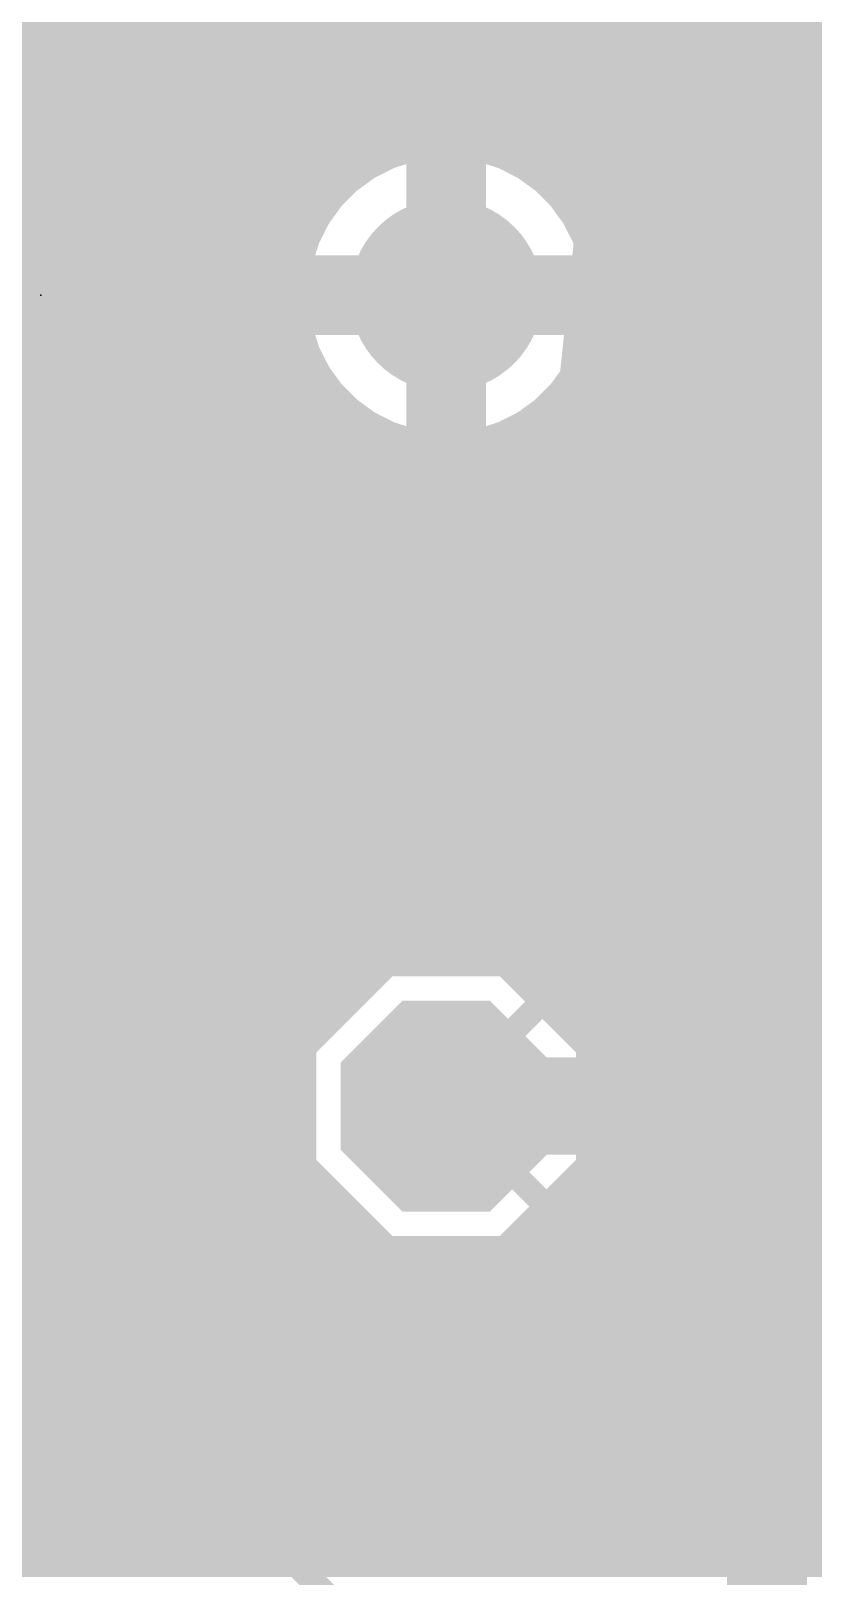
# Model space of a CAD drawing. Extents: x -50 to 50, y 0 to 88.
# Drawn here: x -7.68 to -2.78, y 9.76 to 19.44 of the extents above; entities that cross this region are included whole.
import ezdxf

# ---------------------------------------------------------------- set-up
doc = ezdxf.new("R2010")
doc.units = 0
for name, color, linetype in [('1', 12, 'CONTINUOUS'), ('16', 132, 'CONTINUOUS'), ('17', 110, 'CONTINUOUS'), ('21', 253, 'CONTINUOUS'), ('23', 53, 'CONTINUOUS'), ('25', 253, 'CONTINUOUS'), ('51', 253, 'CONTINUOUS')]:
    doc.layers.add(name, color=color, linetype=linetype)

# ---------------------------------------------------------------- blocks, each defined once
blk = doc.blocks.new('RECT')
blk.add_solid([(-0.5, -0.5), (0.5, -0.5), (-0.5, 0.5), (0.5, 0.5)])
blk = doc.blocks.new('OCTAGONP')
at = {"const_width": 0.5}
blk.add_lwpolyline([(-0.25, -0.1036), (-0.25, 0.1036), (-0.1036, 0.25), (0.1036, 0.25), (0.25, 0.1036), (0.25, -0.1036), (0.1036, -0.25), (-0.1036, -0.25), (-0.25, -0.1036), (-0.25, 0.1036)], dxfattribs=at)
blk = doc.blocks.new('ROUNDP')
at = {"const_width": 0.5}
blk.add_lwpolyline([(0, -0.25, 1), (0, 0.25, 1), (0, -0.25)], format="xyb", dxfattribs=at)

msp = doc.modelspace()

# ---------------------------------------------------------------- linework, layer by layer
at = {"layer": '1'}
for points, const_width in [([(-8.7576, 19.5), (3.6776, 19.5)], 0.5), ([(-7.899, 19.1824), (-8.4144, 18.9689)], 0.5), ([(-7.341, 19.1824), (-7.899, 19.1824)], 0.5), ([(-6.8256, 18.9689), (-7.341, 19.1824)], 0.5), ([(-6.9007, 19), (3.6776, 19)], 0.5), ([(-6.4311, 18.5744), (-6.8256, 18.9689)], 0.5), ([(-5.3395, 18.8607), (-5.5053, 18.8068)], 0.5), ([(-5.1672, 18.888), (-5.3395, 18.8607)], 0.5), ([(-5.08, 18.888), (-5.1672, 18.888)], 0.5), ([(-5.08, 18.888), (-5.08, 17.78)], 0.5), ([(-5.08, 17.78), (-5.08, 18.888)], 0.5), ([(-4.9928, 18.888), (-5.08, 18.888)], 0.5), ([(-4.8205, 18.8607), (-4.9928, 18.888)], 0.5), ([(-4.6547, 18.8068), (-4.8205, 18.8607)], 0.5), ([(-5.6607, 18.7276), (-5.8018, 18.6251)], 0.5), ([(-5.5053, 18.8068), (-5.6607, 18.7276)], 0.5), ([(-4.4993, 18.7276), (-4.6547, 18.8068)], 0.5), ([(-4.3582, 18.6251), (-4.4993, 18.7276)], 0.5), ([(-5.8018, 18.6251), (-5.9251, 18.5018)], 0.5), ([(-4.2349, 18.5018), (-4.3582, 18.6251)], 0.5), ([(-7.62, 13.97), (-7.62, 17.78)], 2), ([(-6.2176, 18.059), (-6.4311, 18.5744)], 0.5), ([(-6.4003, 18.5), (-5.9264, 18.5)], 0.5), ([(-5.9251, 18.5018), (-6.0276, 18.3607)], 0.5), ([(-5.08, 18.5), (-5.08, 18.5)], 0.5), ([(-4.1324, 18.3607), (-4.2349, 18.5018)], 0.5), ([(-4.2335, 18.5), (3.6776, 18.5)], 0.5), ([(-6.0276, 18.3607), (-6.1068, 18.2053)], 0.5), ([(-4.0532, 18.2053), (-4.1324, 18.3607)], 0.5), ([(-6.1068, 18.2053), (-6.1607, 18.0395)], 0.5), ([(-3.9993, 18.0395), (-4.0532, 18.2053)], 0.5), ([(-6.2176, 15.258), (-6.2176, 18.059)], 0.5), ([(-6.2176, 18), (-6.167, 18)], 0.5), ([(-6.1607, 18.0395), (-6.188, 17.8672)], 0.5), ([(-5.08, 18), (-5.08, 18)], 0.5), ([(-3.972, 17.8672), (-3.9993, 18.0395)], 0.5), ([(-3.993, 18), (3.6776, 18)], 0.5), ([(-6.188, 17.8672), (-6.188, 17.78)], 0.5), ([(-3.972, 17.78), (-3.972, 17.8672)], 0.5), ([(-6.188, 17.78), (-5.08, 17.78)], 0.5), ([(-5.08, 17.78), (-6.188, 17.78)], 0.5), ([(-6.188, 17.78), (-6.188, 17.6928)], 0.5), ([(-5.08, 17.78), (-5.08, 17.78)], 0.5), ([(-5.08, 17.78), (-5.08, 17.78)], 0.5), ([(-5.08, 16.672), (-5.08, 17.78)], 0.5), ([(-5.08, 17.78), (-5.08, 17.78)], 0.5), ([(-5.08, 17.78), (-5.08, 16.672)], 0.5), ([(-3.972, 17.78), (-5.08, 17.78)], 0.5), ([(-5.08, 17.78), (-5.08, 17.78)], 0.5), ([(-5.08, 17.78), (-3.972, 17.78)], 0.5), ([(-3.972, 17.6928), (-3.972, 17.78)], 0.5), ([(-6.188, 17.6928), (-6.1607, 17.5205)], 0.5), ([(-3.9993, 17.5205), (-3.972, 17.6928)], 0.5), ([(-6.2176, 17.5), (-6.154, 17.5)], 0.5), ([(-6.1607, 17.5205), (-6.1068, 17.3547)], 0.5), ([(-5.08, 17.5), (-5.08, 17.5)], 0.5), ([(-4.0532, 17.3547), (-3.9993, 17.5205)], 0.5), ([(-4.006, 17.5), (3.6776, 17.5)], 0.5), ([(-6.1068, 17.3547), (-6.0276, 17.1993)], 0.5), ([(-4.1324, 17.1993), (-4.0532, 17.3547)], 0.5), ([(-6.0276, 17.1993), (-5.9251, 17.0582)], 0.5), ([(-4.2349, 17.0582), (-4.1324, 17.1993)], 0.5), ([(-6.2176, 17), (-5.8669, 17)], 0.5), ([(-5.9251, 17.0582), (-5.8018, 16.9349)], 0.5), ([(-5.08, 17), (-5.08, 17)], 0.5), ([(-4.3582, 16.9349), (-4.2349, 17.0582)], 0.5), ([(-4.2931, 17), (3.6776, 17)], 0.5), ([(-5.8018, 16.9349), (-5.6607, 16.8324)], 0.5), ([(-4.4993, 16.8324), (-4.3582, 16.9349)], 0.5), ([(-5.6607, 16.8324), (-5.5053, 16.7532)], 0.5), ([(-4.6547, 16.7532), (-4.4993, 16.8324)], 0.5), ([(-5.5053, 16.7532), (-5.3395, 16.6993)], 0.5), ([(-5.3395, 16.6993), (-5.1672, 16.672)], 0.5), ([(-4.9928, 16.672), (-4.8205, 16.6993)], 0.5), ([(-4.8205, 16.6993), (-4.6547, 16.7532)], 0.5), ([(-5.1672, 16.672), (-5.08, 16.672)], 0.5), ([(-5.08, 16.672), (-4.9928, 16.672)], 0.5), ([(-6.2176, 16.5), (3.6776, 16.5)], 0.5), ([(-6.2176, 16), (3.6776, 16)], 0.5), ([(-6.2176, 15.5), (3.6776, 15.5)], 0.5), ([(-6.0072, 15.0476), (-6.2176, 15.258)], 0.5), ([(-11.43, 13.97), (-7.62, 13.97)], 3), ([(-5.7176, 14.3484), (-6.0072, 15.0476)], 0.5), ([(-5.9875, 15), (3.6776, 15)], 0.5), ([(-5.7804, 14.5), (3.6776, 14.5)], 0.5), ([(-5.7176, 13.5916), (-5.7176, 14.3484)], 0.5), ([(-5.7176, 14), (3.6776, 14)], 0.5), ([(-5.5202, 13.7628), (-5.7361, 13.5469)], 0.5), ([(-4.6398, 13.7628), (-5.5202, 13.7628)], 0.5), ([(-4.0172, 13.1402), (-4.6398, 13.7628)], 0.5), ([(-5.7361, 13.5469), (-5.7176, 13.5916)], 0.5), ([(-4.377, 13.5), (3.6776, 13.5)], 0.5), ([(-4.0172, 12.314), (-4.0172, 13.1402)], 0.5), ([(-4.0172, 13), (3.6776, 13)], 0.5), ([(-6.5424, 12.3572), (-6.1428, 12.7568)], 0.5), ([(-6.1428, 12.7568), (-6.1428, 12.2598)], 0.5), ([(-5.08, 12.7), (-2.5908, 10.2108)], 0.1524), ([(-6.3996, 12.5), (-6.1428, 12.5)], 0.5), ([(-4.0172, 12.5), (3.6776, 12.5)], 0.5), ([(-7.2416, 12.0676), (-6.5424, 12.3572)], 0.5), ([(-6.1428, 12.2598), (-5.5202, 11.6372)], 0.5), ([(-2.1122, 10.409), (-4.0172, 12.314)], 0.5), ([(-10.642, 12.0676), (-7.2416, 12.0676)], 0.5), ([(-10.7096, 12), (-5.883, 12)], 0.5), ([(-3.7032, 12), (3.852, 12)], 0.5), ([(-5.5202, 11.6372), (-4.694, 11.6372)], 0.5), ([(-4.694, 11.6372), (-3.0694, 10.0126)], 0.5), ([(-11.2096, 11.5), (-4.5568, 11.5)], 0.5), ([(-3.2032, 11.5), (4.3124, 11.5)], 0.5), ([(-11.7096, 11), (-4.0568, 11)], 0.5), ([(-2.7032, 11), (10.7976, 11)], 0.5), ([(-12.2096, 10.5), (-3.5568, 10.5)], 0.5), ([(-3.0694, 10.0126), (-3.0694, 4.8258)], 0.5), ([(-12.7096, 10), (-3.0694, 10)], 0.5)]:
    msp.add_lwpolyline(points, dxfattribs=dict(at, const_width=const_width))
for points, const_width in [([(-7.8511, 19.0669, 1), (-7.9468, 19.2979)], 0.25), ([(-7.2932, 19.2979, 1), (-7.3889, 19.0669)], 0.25), ([(-7.341, 19.0574, 1), (-7.341, 19.3074)], 0.25), ([(-6.9007, 19.125, 1), (-6.9007, 18.875)], 0.25), ([(-6.7372, 19.0573, 1), (-6.914, 18.8805)], 0.25), ([(-6.8734, 18.8534, 1), (-6.7778, 19.0844)], 0.25), ([(-5.359, 18.9842, 1), (-5.3199, 18.7373)], 0.25), ([(-5.3008, 18.7418, 1), (-5.3781, 18.9796)], 0.25), ([(-5.1672, 19.013, 1), (-5.1672, 18.763)], 0.25), ([(-4.955, 18.888, 1), (-5.205, 18.888)], 0.25), ([(-4.955, 18.888, 1), (-5.205, 18.888)], 0.25), ([(-5.08, 19.013, 1), (-5.08, 18.763)], 0.25), ([(-5.1476, 18.7645, 1), (-5.1868, 19.0115)], 0.25), ([(-4.9732, 19.0115, 1), (-5.0124, 18.7645)], 0.25), ([(-5.08, 18.763, 1), (-5.08, 19.013)], 0.25), ([(-4.9928, 18.763, 1), (-4.9928, 19.013)], 0.25), ([(-4.7819, 18.9796, 1), (-4.8592, 18.7418)], 0.25), ([(-4.8401, 18.7373, 1), (-4.801, 18.9842)], 0.25), ([(-5.5872, 18.6265, 1), (-5.7342, 18.8288)], 0.25), ([(-5.5439, 18.9257, 1), (-5.4667, 18.6879)], 0.25), ([(-5.4486, 18.6954, 1), (-5.5621, 18.9182)], 0.25), ([(-4.5979, 18.9182, 1), (-4.7114, 18.6954)], 0.25), ([(-4.6933, 18.6879, 1), (-4.616, 18.9257)], 0.25), ([(-4.4258, 18.8288, 1), (-4.5728, 18.6265)], 0.25), ([(-5.7134, 18.5367, 1), (-5.8902, 18.7135)], 0.25), ([(-5.7175, 18.839, 1), (-5.604, 18.6163)], 0.25), ([(-4.556, 18.6163, 1), (-4.4425, 18.839)], 0.25), ([(-4.2698, 18.7135, 1), (-4.4466, 18.5367)], 0.25), ([(-7.12, 17.78, 1), (-8.12, 17.78)], 1), ([(-6.3156, 18.6222, 1), (-6.5466, 18.5266)], 0.25), ([(-6.5195, 18.486, 1), (-6.3427, 18.6628)], 0.25), ([(-5.8753, 18.7263, 1), (-5.7283, 18.524)], 0.25), ([(-4.4317, 18.524, 1), (-4.2847, 18.7263)], 0.25), ([(-6.4003, 18.625, 1), (-6.4003, 18.375)], 0.25), ([(-6.0135, 18.5902, 1), (-5.8367, 18.4134)], 0.25), ([(-5.824, 18.4283, 1), (-6.0263, 18.5753)], 0.25), ([(-5.9264, 18.375, 1), (-5.9264, 18.625)], 0.25), ([(-5.08, 18.625, 1), (-5.08, 18.375)], 0.25), ([(-5.08, 18.375, 1), (-5.08, 18.625)], 0.25), ([(-4.1337, 18.5753, 1), (-4.336, 18.4283)], 0.25), ([(-4.2335, 18.625, 1), (-4.2335, 18.375)], 0.25), ([(-4.3233, 18.4134, 1), (-4.1465, 18.5902)], 0.25), ([(-5.9163, 18.304, 1), (-6.139, 18.4175)], 0.25), ([(-4.021, 18.4175, 1), (-4.2437, 18.304)], 0.25), ([(-6.1288, 18.4342, 1), (-5.9265, 18.2872)], 0.25), ([(-4.2335, 18.2872, 1), (-4.0312, 18.4342)], 0.25), ([(-5.9879, 18.1667, 1), (-6.2257, 18.2439)], 0.25), ([(-3.9343, 18.2439, 1), (-4.1721, 18.1667)], 0.25), ([(-6.0926, 18.059, 1), (-6.3426, 18.059)], 0.25), ([(-6.2182, 18.2621, 1), (-5.9954, 18.1486)], 0.25), ([(-4.1646, 18.1486, 1), (-3.9418, 18.2621)], 0.25), ([(-6.2176, 18.125, 1), (-6.2176, 17.875)], 0.25), ([(-6.3331, 18.0111, 1), (-6.1021, 18.1068)], 0.25), ([(-6.2796, 18.0781, 1), (-6.0418, 18.0008)], 0.25), ([(-6.0373, 18.0199, 1), (-6.2842, 18.059)], 0.25), ([(-6.167, 17.875, 1), (-6.167, 18.125)], 0.25), ([(-5.08, 18.125, 1), (-5.08, 17.875)], 0.25), ([(-5.08, 17.875, 1), (-5.08, 18.125)], 0.25), ([(-3.8758, 18.059, 1), (-4.1227, 18.0199)], 0.25), ([(-4.1182, 18.0008, 1), (-3.8804, 18.0781)], 0.25), ([(-3.993, 18.125, 1), (-3.993, 17.875)], 0.25), ([(-6.063, 17.8672, 1), (-6.313, 17.8672)], 0.25), ([(-3.847, 17.8672, 1), (-4.097, 17.8672)], 0.25), ([(-6.188, 17.905, 1), (-6.188, 17.655)], 0.25), ([(-6.188, 17.905, 1), (-6.188, 17.655)], 0.25), ([(-6.063, 17.78, 1), (-6.313, 17.78)], 0.25), ([(-6.3115, 17.8868, 1), (-6.0645, 17.8476)], 0.25), ([(-5.08, 17.905, 1), (-5.08, 17.655)], 0.25), ([(-4.955, 17.78, 1), (-5.205, 17.78)], 0.25), ([(-4.955, 17.78, 1), (-5.205, 17.78)], 0.25), ([(-5.08, 17.905, 1), (-5.08, 17.655)], 0.25), ([(-4.955, 17.78, 1), (-5.205, 17.78)], 0.25), ([(-5.08, 17.905, 1), (-5.08, 17.655)], 0.25), ([(-4.955, 17.78, 1), (-5.205, 17.78)], 0.25), ([(-5.08, 17.905, 1), (-5.08, 17.655)], 0.25), ([(-5.08, 17.655, 1), (-5.08, 17.905)], 0.25), ([(-5.08, 17.655, 1), (-5.08, 17.905)], 0.25), ([(-5.08, 17.655, 1), (-5.08, 17.905)], 0.25), ([(-5.08, 17.655, 1), (-5.08, 17.905)], 0.25), ([(-3.847, 17.78, 1), (-4.097, 17.78)], 0.25), ([(-4.0955, 17.8476, 1), (-3.8485, 17.8868)], 0.25), ([(-3.972, 17.655, 1), (-3.972, 17.905)], 0.25), ([(-3.972, 17.655, 1), (-3.972, 17.905)], 0.25), ([(-6.0645, 17.7124, 1), (-6.3115, 17.6732)], 0.25), ([(-3.8485, 17.6732, 1), (-4.0955, 17.7124)], 0.25), ([(-6.313, 17.78, 1), (-6.063, 17.78)], 0.25), ([(-6.313, 17.6928, 1), (-6.063, 17.6928)], 0.25), ([(-5.205, 17.78, 1), (-4.955, 17.78)], 0.25), ([(-5.205, 17.78, 1), (-4.955, 17.78)], 0.25), ([(-5.205, 17.78, 1), (-4.955, 17.78)], 0.25), ([(-5.205, 17.78, 1), (-4.955, 17.78)], 0.25), ([(-4.097, 17.78, 1), (-3.847, 17.78)], 0.25), ([(-4.097, 17.6928, 1), (-3.847, 17.6928)], 0.25), ([(-6.2176, 17.625, 1), (-6.2176, 17.375)], 0.25), ([(-6.0418, 17.5592, 1), (-6.2796, 17.4819)], 0.25), ([(-6.154, 17.375, 1), (-6.154, 17.625)], 0.25), ([(-5.08, 17.625, 1), (-5.08, 17.375)], 0.25), ([(-5.08, 17.375, 1), (-5.08, 17.625)], 0.25), ([(-4.006, 17.625, 1), (-4.006, 17.375)], 0.25), ([(-3.8804, 17.4819, 1), (-4.1182, 17.5592)], 0.25), ([(-6.2842, 17.501, 1), (-6.0373, 17.5401)], 0.25), ([(-4.1227, 17.5401, 1), (-3.8758, 17.501)], 0.25), ([(-5.9954, 17.4114, 1), (-6.2182, 17.2979)], 0.25), ([(-3.9418, 17.2979, 1), (-4.1646, 17.4114)], 0.25), ([(-6.2257, 17.316, 1), (-5.9879, 17.3933)], 0.25), ([(-5.9265, 17.2728, 1), (-6.1288, 17.1258)], 0.25), ([(-4.0312, 17.1258, 1), (-4.2335, 17.2728)], 0.25), ([(-4.1721, 17.3933, 1), (-3.9343, 17.316)], 0.25), ([(-6.139, 17.1425, 1), (-5.9163, 17.256)], 0.25), ([(-4.2437, 17.256, 1), (-4.021, 17.1425)], 0.25), ([(-6.2176, 17.125, 1), (-6.2176, 16.875)], 0.25), ([(-5.8367, 17.1466, 1), (-6.0135, 16.9698)], 0.25), ([(-6.0263, 16.9847, 1), (-5.824, 17.1317)], 0.25), ([(-5.8669, 16.875, 1), (-5.8669, 17.125)], 0.25), ([(-5.08, 17.125, 1), (-5.08, 16.875)], 0.25), ([(-5.08, 16.875, 1), (-5.08, 17.125)], 0.25), ([(-4.2931, 17.125, 1), (-4.2931, 16.875)], 0.25), ([(-4.336, 17.1317, 1), (-4.1337, 16.9847)], 0.25), ([(-4.1465, 16.9698, 1), (-4.3233, 17.1466)], 0.25), ([(-5.7283, 17.036, 1), (-5.8753, 16.8337)], 0.25), ([(-5.8902, 16.8465, 1), (-5.7134, 17.0233)], 0.25), ([(-4.4466, 17.0233, 1), (-4.2698, 16.8465)], 0.25), ([(-4.2847, 16.8337, 1), (-4.4317, 17.036)], 0.25), ([(-5.604, 16.9437, 1), (-5.7175, 16.721)], 0.25), ([(-5.7342, 16.7312, 1), (-5.5872, 16.9335)], 0.25), ([(-4.5728, 16.9335, 1), (-4.4258, 16.7312)], 0.25), ([(-4.4425, 16.721, 1), (-4.556, 16.9437)], 0.25), ([(-5.4667, 16.8721, 1), (-5.5439, 16.6343)], 0.25), ([(-5.5621, 16.6418, 1), (-5.4486, 16.8646)], 0.25), ([(-5.3199, 16.8227, 1), (-5.359, 16.5758)], 0.25), ([(-5.3781, 16.5804, 1), (-5.3008, 16.8182)], 0.25), ([(-4.8592, 16.8182, 1), (-4.7819, 16.5804)], 0.25), ([(-4.801, 16.5758, 1), (-4.8401, 16.8227)], 0.25), ([(-4.7114, 16.8646, 1), (-4.5979, 16.6418)], 0.25), ([(-4.616, 16.6343, 1), (-4.6933, 16.8721)], 0.25), ([(-5.1672, 16.797, 1), (-5.1672, 16.547)], 0.25), ([(-5.08, 16.797, 1), (-5.08, 16.547)], 0.25), ([(-5.1868, 16.5485, 1), (-5.1476, 16.7955)], 0.25), ([(-5.0124, 16.7955, 1), (-4.9732, 16.5485)], 0.25), ([(-5.08, 16.547, 1), (-5.08, 16.797)], 0.25), ([(-4.9928, 16.547, 1), (-4.9928, 16.797)], 0.25), ([(-6.2176, 16.625, 1), (-6.2176, 16.375)], 0.25), ([(-5.205, 16.672, 1), (-4.955, 16.672)], 0.25), ([(-5.205, 16.672, 1), (-4.955, 16.672)], 0.25), ([(-6.2176, 16.125, 1), (-6.2176, 15.875)], 0.25), ([(-6.2176, 15.625, 1), (-6.2176, 15.375)], 0.25), ([(-6.1292, 15.3464, 1), (-6.306, 15.1696)], 0.25), ([(-7.62, 13.22, 1), (-7.62, 14.72)], 1.5), ([(-6.3426, 15.258, 1), (-6.0926, 15.258)], 0.25), ([(-5.8917, 15.0955, 1), (-6.1227, 14.9998)], 0.25), ([(-5.9875, 15.125, 1), (-5.9875, 14.875)], 0.25), ([(-6.0956, 14.9592, 1), (-5.9188, 15.136)], 0.25), ([(-5.7804, 14.625, 1), (-5.7804, 14.375)], 0.25), ([(-5.5926, 14.3484, 1), (-5.8426, 14.3484)], 0.25), ([(-5.8331, 14.3006, 1), (-5.6021, 14.3962)], 0.25), ([(-8.12, 13.97, 1), (-7.12, 13.97)], 1), ([(-5.7176, 14.125, 1), (-5.7176, 13.875)], 0.25), ([(-5.5202, 13.8878, 1), (-5.5202, 13.6378)], 0.25), ([(-5.4318, 13.6744, 1), (-5.6086, 13.8512)], 0.25), ([(-4.5514, 13.8512, 1), (-4.7282, 13.6744)], 0.25), ([(-4.6398, 13.6378, 1), (-4.6398, 13.8878)], 0.25), ([(-5.6021, 13.5437, 1), (-5.8331, 13.6394)], 0.25), ([(-5.8245, 13.6353, 1), (-5.6477, 13.4585)], 0.25), ([(-4.377, 13.625, 1), (-4.377, 13.375)], 0.25), ([(-5.8516, 13.5948, 1), (-5.6206, 13.4991)], 0.25), ([(-5.8426, 13.5916, 1), (-5.5926, 13.5916)], 0.25), ([(-3.8922, 13.1402, 1), (-4.1422, 13.1402)], 0.25), ([(-4.1056, 13.0518, 1), (-3.9288, 13.2286)], 0.25), ([(-4.0172, 13.125, 1), (-4.0172, 12.875)], 0.25), ([(-6.0178, 12.7568, 1), (-6.2678, 12.7568)], 0.25), ([(-6.0544, 12.6684, 1), (-6.2312, 12.8452)], 0.25), ([(-5.0531, 12.7269, 1), (-5.1069, 12.6731)], 0.0762), ([(-6.3996, 12.625, 1), (-6.3996, 12.375)], 0.25), ([(-6.1428, 12.375, 1), (-6.1428, 12.625)], 0.25), ([(-4.0172, 12.625, 1), (-4.0172, 12.375)], 0.25), ([(-6.4945, 12.2417, 1), (-6.5902, 12.4727)], 0.25), ([(-6.6308, 12.4456, 1), (-6.454, 12.2688)], 0.25), ([(-6.0544, 12.3482, 1), (-6.2312, 12.1714)], 0.25), ([(-3.9288, 12.4024, 1), (-4.1056, 12.2257)], 0.25), ([(-4.1422, 12.314, 1), (-3.8922, 12.314)], 0.25), ([(-7.2894, 12.1831, 1), (-7.1938, 11.9521)], 0.25), ([(-7.2416, 11.9426, 1), (-7.2416, 12.1926)], 0.25), ([(-6.2678, 12.2598, 1), (-6.0178, 12.2598)], 0.25), ([(-5.883, 11.875, 1), (-5.883, 12.125)], 0.25), ([(-3.7032, 12.125, 1), (-3.7032, 11.875)], 0.25), ([(-5.5202, 11.7622, 1), (-5.5202, 11.5122)], 0.25), ([(-5.6086, 11.5488, 1), (-5.4318, 11.7256)], 0.25), ([(-4.6057, 11.7256, 1), (-4.7824, 11.5488)], 0.25), ([(-4.694, 11.5122, 1), (-4.694, 11.7622)], 0.25), ([(-4.5568, 11.375, 1), (-4.5568, 11.625)], 0.25), ([(-3.2032, 11.625, 1), (-3.2032, 11.375)], 0.25), ([(-4.0568, 10.875, 1), (-4.0568, 11.125)], 0.25), ([(-2.7032, 11.125, 1), (-2.7032, 10.875)], 0.25), ([(-3.5568, 10.375, 1), (-3.5568, 10.625)], 0.25), ([(-2.9444, 10.0126, 1), (-3.1944, 10.0126)], 0.25), ([(-3.1578, 9.9242, 1), (-2.981, 10.1009)], 0.25), ([(-3.0694, 9.875, 1), (-3.0694, 10.125)], 0.25)]:
    msp.add_lwpolyline(points, format="xyb", dxfattribs=dict(at, const_width=const_width))
at = {"layer": '16'}
for points, const_width in [([(-5.1816, 37.338), (-5.1816, 17.8308)], 0.1524), ([(-23.7144, 19.5), (15.2186, 19.5)], 0.5), ([(-24.2144, 19), (15.2186, 19)], 0.5), ([(-5.3395, 18.8607), (-5.5053, 18.8068)], 0.5), ([(-5.1672, 18.888), (-5.3395, 18.8607)], 0.5), ([(-5.08, 18.888), (-5.1672, 18.888)], 0.5), ([(-5.08, 18.888), (-5.08, 17.78)], 0.5), ([(-5.08, 17.78), (-5.08, 18.888)], 0.5), ([(-4.9928, 18.888), (-5.08, 18.888)], 0.5), ([(-4.8205, 18.8607), (-4.9928, 18.888)], 0.5), ([(-4.6547, 18.8068), (-4.8205, 18.8607)], 0.5), ([(-7.8202, 18.7864), (-8.1901, 18.6332)], 0.5), ([(-7.4198, 18.7864), (-7.8202, 18.7864)], 0.5), ([(-7.0499, 18.6332), (-7.4198, 18.7864)], 0.5), ([(-5.6607, 18.7276), (-5.8018, 18.6251)], 0.5), ([(-5.5053, 18.8068), (-5.6607, 18.7276)], 0.5), ([(-4.4993, 18.7276), (-4.6547, 18.8068)], 0.5), ([(-4.3582, 18.6251), (-4.4993, 18.7276)], 0.5), ([(-6.7668, 18.3501), (-7.0499, 18.6332)], 0.5), ([(-5.8018, 18.6251), (-5.9251, 18.5018)], 0.5), ([(-4.2349, 18.5018), (-4.3582, 18.6251)], 0.5), ([(-6.9167, 18.5), (-5.9264, 18.5)], 0.5), ([(-5.9251, 18.5018), (-6.0276, 18.3607)], 0.5), ([(-5.08, 18.5), (-5.08, 18.5)], 0.5), ([(-4.1324, 18.3607), (-4.2349, 18.5018)], 0.5), ([(-4.2335, 18.5), (4.3767, 18.5)], 0.5), ([(-6.6136, 17.9802), (-6.7668, 18.3501)], 0.5), ([(-6.0276, 18.3607), (-6.1068, 18.2053)], 0.5), ([(-4.0532, 18.2053), (-4.1324, 18.3607)], 0.5), ([(-6.1068, 18.2053), (-6.1607, 18.0395)], 0.5), ([(-3.9993, 18.0395), (-4.0532, 18.2053)], 0.5), ([(-6.6218, 18), (-6.167, 18)], 0.5), ([(-6.6136, 17.5798), (-6.6136, 17.9802)], 0.5), ([(-6.1607, 18.0395), (-6.188, 17.8672)], 0.5), ([(-5.08, 18), (-5.08, 18)], 0.5), ([(-3.972, 17.8672), (-3.9993, 18.0395)], 0.5), ([(-3.993, 18), (4.0818, 18)], 0.5), ([(-6.188, 17.8672), (-6.188, 17.78)], 0.5), ([(-3.972, 17.78), (-3.972, 17.8672)], 0.5), ([(-6.188, 17.78), (-5.08, 17.78)], 0.5), ([(-5.08, 17.78), (-6.188, 17.78)], 0.5), ([(-6.188, 17.78), (-6.188, 17.6928)], 0.5), ([(-5.08, 17.78), (-5.08, 17.78)], 0.5), ([(-5.08, 17.78), (-5.08, 17.78)], 0.5), ([(-5.08, 16.672), (-5.08, 17.78)], 0.5), ([(-5.08, 17.78), (-5.08, 17.78)], 0.5), ([(-5.08, 17.78), (-5.08, 16.672)], 0.5), ([(-3.972, 17.78), (-5.08, 17.78)], 0.5), ([(-5.08, 17.78), (-5.08, 17.78)], 0.5), ([(-5.08, 17.78), (-3.972, 17.78)], 0.5), ([(-3.972, 17.6928), (-3.972, 17.78)], 0.5), ([(-6.188, 17.6928), (-6.1607, 17.5205)], 0.5), ([(-5.1816, 17.8308), (-5.08, 17.78)], 0.1524), ([(-3.9993, 17.5205), (-3.972, 17.6928)], 0.5), ([(-6.7668, 17.2099), (-6.6136, 17.5798)], 0.5), ([(-5.1816, 17.6784), (-5.08, 17.78)], 0.1524), ([(-6.6467, 17.5), (-6.154, 17.5)], 0.5), ([(-6.1607, 17.5205), (-6.1068, 17.3547)], 0.5), ([(-5.08, 17.5), (-5.08, 17.5)], 0.5), ([(-5.1816, 15.0876), (-5.1816, 17.6784)], 0.1524), ([(-4.0532, 17.3547), (-3.9993, 17.5205)], 0.5), ([(-4.006, 17.5), (4.1067, 17.5)], 0.5), ([(-6.1068, 17.3547), (-6.0276, 17.1993)], 0.5), ([(-4.1324, 17.1993), (-4.0532, 17.3547)], 0.5), ([(-7.0499, 16.9268), (-6.7668, 17.2099)], 0.5), ([(-6.0276, 17.1993), (-5.9251, 17.0582)], 0.5), ([(-4.2349, 17.0582), (-4.1324, 17.1993)], 0.5), ([(-6.9767, 17), (-5.8669, 17)], 0.5), ([(-5.9251, 17.0582), (-5.8018, 16.9349)], 0.5), ([(-5.08, 17), (-5.08, 17)], 0.5), ([(-4.3582, 16.9349), (-4.2349, 17.0582)], 0.5), ([(-4.2931, 17), (4.4367, 17)], 0.5), ([(-8.1901, 16.9268), (-7.8202, 16.7736)], 0.5), ([(-7.4198, 16.7736), (-7.0499, 16.9268)], 0.5), ([(-5.8018, 16.9349), (-5.6607, 16.8324)], 0.5), ([(-4.4993, 16.8324), (-4.3582, 16.9349)], 0.5), ([(-5.6607, 16.8324), (-5.5053, 16.7532)], 0.5), ([(-4.6547, 16.7532), (-4.4993, 16.8324)], 0.5), ([(-7.8202, 16.7736), (-7.4198, 16.7736)], 0.5), ([(-5.5053, 16.7532), (-5.3395, 16.6993)], 0.5), ([(-5.3395, 16.6993), (-5.1672, 16.672)], 0.5), ([(-4.9928, 16.672), (-4.8205, 16.6993)], 0.5), ([(-4.8205, 16.6993), (-4.6547, 16.7532)], 0.5), ([(-5.1672, 16.672), (-5.08, 16.672)], 0.5), ([(-5.08, 16.672), (-4.9928, 16.672)], 0.5), ([(-26.1914, 16.5), (6.984, 16.5)], 0.5), ([(-26.1914, 16), (6.484, 16)], 0.5), ([(-26.1914, 15.5), (5.984, 15.5)], 0.5), ([(-26.1914, 15), (5.484, 15)], 0.5), ([(-8.2296, 12.0396), (-5.1816, 15.0876)], 0.1524), ([(-26.1914, 14.5), (4.984, 14.5)], 0.5), ([(-4.313, 14.1946), (-4.7448, 13.7628)], 0.5), ([(4.6786, 14.1946), (-4.313, 14.1946)], 0.5), ([(-26.1914, 14), (-4.5076, 14)], 0.5), ([(-5.5202, 13.7628), (-6.1428, 13.1402)], 0.5), ([(-4.7448, 13.7628), (-5.5202, 13.7628)], 0.5), ([(-26.1914, 13.5), (-5.783, 13.5)], 0.5), ([(-5.0292, 12.8016), (-4.1148, 13.716)], 0.1524), ([(-4.1148, 13.716), (4.8768, 13.716)], 0.1524), ([(-4.0172, 13.1368), (-3.9166, 13.2374)], 0.5), ([(-3.9166, 13.2374), (4.1144, 13.2374)], 0.5), ([(-6.1428, 13.1402), (-6.1428, 12.2598)], 0.5), ([(-4.0172, 12.2598), (-4.0172, 13.1368)], 0.5), ([(-26.1914, 13), (-6.1428, 13)], 0.5), ([(-4.0172, 13), (4.0172, 13)], 0.5), ([(-5.0292, 12.8016), (-5.08, 12.7)], 0.1524), ([(-26.1914, 12.5), (-6.1428, 12.5)], 0.5), ([(-4.0172, 12.5), (4.0172, 12.5)], 0.5), ([(-6.1428, 12.2598), (-5.5202, 11.6372)], 0.5), ([(-4.6398, 11.6372), (-4.0172, 12.2598)], 0.5), ([(-26.1914, 12), (-5.883, 12)], 0.5), ([(-4.277, 12), (4.277, 12)], 0.5), ([(-8.2296, 12.0396), (0, 3.81)], 0.1524), ([(-5.5202, 11.6372), (-4.6398, 11.6372)], 0.5), ([(-26.1914, 11.5), (16.322, 11.5)], 0.5), ([(-26.1914, 11), (16.822, 11)], 0.5), ([(-26.1914, 10.5), (17.322, 10.5)], 0.5), ([(-26.1914, 10), (17.822, 10)], 0.5)]:
    msp.add_lwpolyline(points, dxfattribs=dict(at, const_width=const_width))
for points, const_width in [([(-5.359, 18.9842, 1), (-5.3199, 18.7373)], 0.25), ([(-5.3008, 18.7418, 1), (-5.3781, 18.9796)], 0.25), ([(-5.1672, 19.013, 1), (-5.1672, 18.763)], 0.25), ([(-4.955, 18.888, 1), (-5.205, 18.888)], 0.25), ([(-4.955, 18.888, 1), (-5.205, 18.888)], 0.25), ([(-5.08, 19.013, 1), (-5.08, 18.763)], 0.25), ([(-5.1476, 18.7645, 1), (-5.1868, 19.0115)], 0.25), ([(-4.9732, 19.0115, 1), (-5.0124, 18.7645)], 0.25), ([(-5.08, 18.763, 1), (-5.08, 19.013)], 0.25), ([(-4.9928, 18.763, 1), (-4.9928, 19.013)], 0.25), ([(-4.7819, 18.9796, 1), (-4.8592, 18.7418)], 0.25), ([(-4.8401, 18.7373, 1), (-4.801, 18.9842)], 0.25), ([(-7.7723, 18.6709, 1), (-7.868, 18.9019)], 0.25), ([(-7.372, 18.9019, 1), (-7.4676, 18.6709)], 0.25), ([(-7.4198, 18.6614, 1), (-7.4198, 18.9114)], 0.25), ([(-5.5872, 18.6265, 1), (-5.7342, 18.8288)], 0.25), ([(-5.5439, 18.9257, 1), (-5.4667, 18.6879)], 0.25), ([(-5.4486, 18.6954, 1), (-5.5621, 18.9182)], 0.25), ([(-4.5979, 18.9182, 1), (-4.7114, 18.6954)], 0.25), ([(-4.6933, 18.6879, 1), (-4.616, 18.9257)], 0.25), ([(-4.4258, 18.8288, 1), (-4.5728, 18.6265)], 0.25), ([(-6.9615, 18.7216, 1), (-7.1383, 18.5448)], 0.25), ([(-7.0978, 18.5177, 1), (-7.0021, 18.7487)], 0.25), ([(-5.7134, 18.5367, 1), (-5.8902, 18.7135)], 0.25), ([(-5.7175, 18.839, 1), (-5.604, 18.6163)], 0.25), ([(-4.556, 18.6163, 1), (-4.4425, 18.839)], 0.25), ([(-4.2698, 18.7135, 1), (-4.4466, 18.5367)], 0.25), ([(-5.8753, 18.7263, 1), (-5.7283, 18.524)], 0.25), ([(-4.4317, 18.524, 1), (-4.2847, 18.7263)], 0.25), ([(-6.9167, 18.625, 1), (-6.9167, 18.375)], 0.25), ([(-6.0135, 18.5902, 1), (-5.8367, 18.4134)], 0.25), ([(-5.824, 18.4283, 1), (-6.0263, 18.5753)], 0.25), ([(-5.9264, 18.375, 1), (-5.9264, 18.625)], 0.25), ([(-5.08, 18.625, 1), (-5.08, 18.375)], 0.25), ([(-5.08, 18.375, 1), (-5.08, 18.625)], 0.25), ([(-4.1337, 18.5753, 1), (-4.336, 18.4283)], 0.25), ([(-4.2335, 18.625, 1), (-4.2335, 18.375)], 0.25), ([(-4.3233, 18.4134, 1), (-4.1465, 18.5902)], 0.25), ([(-6.6513, 18.3979, 1), (-6.8823, 18.3022)], 0.25), ([(-5.9163, 18.304, 1), (-6.139, 18.4175)], 0.25), ([(-4.021, 18.4175, 1), (-4.2437, 18.304)], 0.25), ([(-6.8552, 18.2617, 1), (-6.6784, 18.4385)], 0.25), ([(-6.1288, 18.4342, 1), (-5.9265, 18.2872)], 0.25), ([(-4.2335, 18.2872, 1), (-4.0312, 18.4342)], 0.25), ([(-5.9879, 18.1667, 1), (-6.2257, 18.2439)], 0.25), ([(-3.9343, 18.2439, 1), (-4.1721, 18.1667)], 0.25), ([(-6.2182, 18.2621, 1), (-5.9954, 18.1486)], 0.25), ([(-4.1646, 18.1486, 1), (-3.9418, 18.2621)], 0.25), ([(-6.6218, 18.125, 1), (-6.6218, 17.875)], 0.25), ([(-6.4886, 17.9802, 1), (-6.7386, 17.9802)], 0.25), ([(-6.2796, 18.0781, 1), (-6.0418, 18.0008)], 0.25), ([(-6.0373, 18.0199, 1), (-6.2842, 18.059)], 0.25), ([(-6.167, 17.875, 1), (-6.167, 18.125)], 0.25), ([(-5.08, 18.125, 1), (-5.08, 17.875)], 0.25), ([(-5.08, 17.875, 1), (-5.08, 18.125)], 0.25), ([(-3.8758, 18.059, 1), (-4.1227, 18.0199)], 0.25), ([(-4.1182, 18.0008, 1), (-3.8804, 18.0781)], 0.25), ([(-3.993, 18.125, 1), (-3.993, 17.875)], 0.25), ([(-6.7291, 17.9323, 1), (-6.4981, 18.028)], 0.25), ([(-6.063, 17.8672, 1), (-6.313, 17.8672)], 0.25), ([(-3.847, 17.8672, 1), (-4.097, 17.8672)], 0.25), ([(-6.188, 17.905, 1), (-6.188, 17.655)], 0.25), ([(-6.188, 17.905, 1), (-6.188, 17.655)], 0.25), ([(-6.063, 17.78, 1), (-6.313, 17.78)], 0.25), ([(-6.3115, 17.8868, 1), (-6.0645, 17.8476)], 0.25), ([(-5.08, 17.905, 1), (-5.08, 17.655)], 0.25), ([(-4.955, 17.78, 1), (-5.205, 17.78)], 0.25), ([(-4.955, 17.78, 1), (-5.205, 17.78)], 0.25), ([(-5.08, 17.905, 1), (-5.08, 17.655)], 0.25), ([(-4.955, 17.78, 1), (-5.205, 17.78)], 0.25), ([(-5.08, 17.905, 1), (-5.08, 17.655)], 0.25), ([(-4.955, 17.78, 1), (-5.205, 17.78)], 0.25), ([(-5.08, 17.905, 1), (-5.08, 17.655)], 0.25), ([(-5.08, 17.655, 1), (-5.08, 17.905)], 0.25), ([(-5.08, 17.655, 1), (-5.08, 17.905)], 0.25), ([(-5.08, 17.655, 1), (-5.08, 17.905)], 0.25), ([(-5.08, 17.655, 1), (-5.08, 17.905)], 0.25), ([(-3.847, 17.78, 1), (-4.097, 17.78)], 0.25), ([(-4.0955, 17.8476, 1), (-3.8485, 17.8868)], 0.25), ([(-3.972, 17.655, 1), (-3.972, 17.905)], 0.25), ([(-3.972, 17.655, 1), (-3.972, 17.905)], 0.25), ([(-6.0645, 17.7124, 1), (-6.3115, 17.6732)], 0.25), ([(-5.1646, 17.8649, 1), (-5.1986, 17.7967)], 0.0762), ([(-3.8485, 17.6732, 1), (-4.0955, 17.7124)], 0.25), ([(-6.4981, 17.532, 1), (-6.7291, 17.6276)], 0.25), ([(-6.313, 17.78, 1), (-6.063, 17.78)], 0.25), ([(-6.313, 17.6928, 1), (-6.063, 17.6928)], 0.25), ([(-5.205, 17.78, 1), (-4.955, 17.78)], 0.25), ([(-5.205, 17.78, 1), (-4.955, 17.78)], 0.25), ([(-5.205, 17.78, 1), (-4.955, 17.78)], 0.25), ([(-5.205, 17.78, 1), (-4.955, 17.78)], 0.25), ([(-5.2197, 17.8308, 1), (-5.1435, 17.8308)], 0.0762), ([(-5.0531, 17.7531, 1), (-5.1069, 17.8069)], 0.0762), ([(-5.097, 17.7459, 1), (-5.063, 17.8141)], 0.0762), ([(-4.097, 17.78, 1), (-3.847, 17.78)], 0.25), ([(-4.097, 17.6928, 1), (-3.847, 17.6928)], 0.25), ([(-6.6467, 17.625, 1), (-6.6467, 17.375)], 0.25), ([(-6.0418, 17.5592, 1), (-6.2796, 17.4819)], 0.25), ([(-6.154, 17.375, 1), (-6.154, 17.625)], 0.25), ([(-5.08, 17.625, 1), (-5.08, 17.375)], 0.25), ([(-5.1435, 17.6784, 1), (-5.2197, 17.6784)], 0.0762), ([(-5.2085, 17.7053, 1), (-5.1547, 17.6515)], 0.0762), ([(-5.08, 17.375, 1), (-5.08, 17.625)], 0.25), ([(-4.006, 17.625, 1), (-4.006, 17.375)], 0.25), ([(-3.8804, 17.4819, 1), (-4.1182, 17.5592)], 0.25), ([(-6.7386, 17.5798, 1), (-6.4886, 17.5798)], 0.25), ([(-6.2842, 17.501, 1), (-6.0373, 17.5401)], 0.25), ([(-4.1227, 17.5401, 1), (-3.8758, 17.501)], 0.25), ([(-5.9954, 17.4114, 1), (-6.2182, 17.2979)], 0.25), ([(-3.9418, 17.2979, 1), (-4.1646, 17.4114)], 0.25), ([(-6.6784, 17.1215, 1), (-6.8552, 17.2983)], 0.25), ([(-6.2257, 17.316, 1), (-5.9879, 17.3933)], 0.25), ([(-5.9265, 17.2728, 1), (-6.1288, 17.1258)], 0.25), ([(-4.0312, 17.1258, 1), (-4.2335, 17.2728)], 0.25), ([(-4.1721, 17.3933, 1), (-3.9343, 17.316)], 0.25), ([(-6.8823, 17.2578, 1), (-6.6513, 17.1621)], 0.25), ([(-6.139, 17.1425, 1), (-5.9163, 17.256)], 0.25), ([(-4.2437, 17.256, 1), (-4.021, 17.1425)], 0.25), ([(-6.9767, 17.125, 1), (-6.9767, 16.875)], 0.25), ([(-5.8367, 17.1466, 1), (-6.0135, 16.9698)], 0.25), ([(-6.0263, 16.9847, 1), (-5.824, 17.1317)], 0.25), ([(-5.8669, 16.875, 1), (-5.8669, 17.125)], 0.25), ([(-5.08, 17.125, 1), (-5.08, 16.875)], 0.25), ([(-5.08, 16.875, 1), (-5.08, 17.125)], 0.25), ([(-4.2931, 17.125, 1), (-4.2931, 16.875)], 0.25), ([(-4.336, 17.1317, 1), (-4.1337, 16.9847)], 0.25), ([(-4.1465, 16.9698, 1), (-4.3233, 17.1466)], 0.25), ([(-7.1383, 17.0152, 1), (-6.9615, 16.8384)], 0.25), ([(-7.0021, 16.8113, 1), (-7.0978, 17.0423)], 0.25), ([(-5.7283, 17.036, 1), (-5.8753, 16.8337)], 0.25), ([(-5.8902, 16.8465, 1), (-5.7134, 17.0233)], 0.25), ([(-4.4466, 17.0233, 1), (-4.2698, 16.8465)], 0.25), ([(-4.2847, 16.8337, 1), (-4.4317, 17.036)], 0.25), ([(-5.604, 16.9437, 1), (-5.7175, 16.721)], 0.25), ([(-5.7342, 16.7312, 1), (-5.5872, 16.9335)], 0.25), ([(-4.5728, 16.9335, 1), (-4.4258, 16.7312)], 0.25), ([(-4.4425, 16.721, 1), (-4.556, 16.9437)], 0.25), ([(-7.868, 16.6581, 1), (-7.7723, 16.8891)], 0.25), ([(-7.4676, 16.8891, 1), (-7.372, 16.6581)], 0.25), ([(-7.4198, 16.6486, 1), (-7.4198, 16.8986)], 0.25), ([(-5.4667, 16.8721, 1), (-5.5439, 16.6343)], 0.25), ([(-5.5621, 16.6418, 1), (-5.4486, 16.8646)], 0.25), ([(-5.3199, 16.8227, 1), (-5.359, 16.5758)], 0.25), ([(-5.3781, 16.5804, 1), (-5.3008, 16.8182)], 0.25), ([(-4.8592, 16.8182, 1), (-4.7819, 16.5804)], 0.25), ([(-4.801, 16.5758, 1), (-4.8401, 16.8227)], 0.25), ([(-4.7114, 16.8646, 1), (-4.5979, 16.6418)], 0.25), ([(-4.616, 16.6343, 1), (-4.6933, 16.8721)], 0.25), ([(-5.1672, 16.797, 1), (-5.1672, 16.547)], 0.25), ([(-5.08, 16.797, 1), (-5.08, 16.547)], 0.25), ([(-5.1868, 16.5485, 1), (-5.1476, 16.7955)], 0.25), ([(-5.0124, 16.7955, 1), (-4.9732, 16.5485)], 0.25), ([(-5.08, 16.547, 1), (-5.08, 16.797)], 0.25), ([(-4.9928, 16.547, 1), (-4.9928, 16.797)], 0.25), ([(-5.205, 16.672, 1), (-4.955, 16.672)], 0.25), ([(-5.205, 16.672, 1), (-4.955, 16.672)], 0.25), ([(-5.2197, 15.0876, 1), (-5.1435, 15.0876)], 0.0762), ([(-5.1547, 15.0607, 1), (-5.2085, 15.1145)], 0.0762), ([(-4.313, 14.3196, 1), (-4.313, 14.0696)], 0.25), ([(-4.2247, 14.1062, 1), (-4.4014, 14.283)], 0.25), ([(-4.5076, 13.875, 1), (-4.5076, 14.125)], 0.25), ([(-5.5202, 13.8878, 1), (-5.5202, 13.6378)], 0.25), ([(-5.4318, 13.6744, 1), (-5.6086, 13.8512)], 0.25), ([(-4.8332, 13.8512, 1), (-4.6564, 13.6744)], 0.25), ([(-4.7448, 13.6378, 1), (-4.7448, 13.8878)], 0.25), ([(-5.783, 13.375, 1), (-5.783, 13.625)], 0.25), ([(-4.1148, 13.7541, 1), (-4.1148, 13.6779)], 0.0762), ([(-4.0879, 13.6891, 1), (-4.1417, 13.7429)], 0.0762), ([(-3.9166, 13.3624, 1), (-3.9166, 13.1124)], 0.25), ([(-3.8282, 13.149, 1), (-4.0049, 13.3258)], 0.25), ([(-6.0178, 13.1402, 1), (-6.2678, 13.1402)], 0.25), ([(-3.8922, 13.1368, 1), (-4.1422, 13.1368)], 0.25), ([(-6.2312, 13.2286, 1), (-6.0544, 13.0518)], 0.25), ([(-4.1056, 13.2251, 1), (-3.9288, 13.0484)], 0.25), ([(-6.1428, 12.875, 1), (-6.1428, 13.125)], 0.25), ([(-4.0172, 13.125, 1), (-4.0172, 12.875)], 0.25), ([(-4.9951, 12.7846, 1), (-5.0633, 12.8186)], 0.0762), ([(-5.0561, 12.8285, 1), (-5.0023, 12.7747)], 0.0762), ([(-6.1428, 12.375, 1), (-6.1428, 12.625)], 0.25), ([(-5.1141, 12.717, 1), (-5.0459, 12.683)], 0.0762), ([(-4.0172, 12.625, 1), (-4.0172, 12.375)], 0.25), ([(-6.0544, 12.3482, 1), (-6.2312, 12.1714)], 0.25), ([(-3.9288, 12.1714, 1), (-4.1056, 12.3482)], 0.25), ([(-6.2678, 12.2598, 1), (-6.0178, 12.2598)], 0.25), ([(-4.1422, 12.2598, 1), (-3.8922, 12.2598)], 0.25), ([(-5.883, 11.875, 1), (-5.883, 12.125)], 0.25), ([(-4.277, 12.125, 1), (-4.277, 11.875)], 0.25), ([(-5.5202, 11.7622, 1), (-5.5202, 11.5122)], 0.25), ([(-5.6086, 11.5488, 1), (-5.4318, 11.7256)], 0.25), ([(-4.7282, 11.7256, 1), (-4.5514, 11.5488)], 0.25), ([(-4.6398, 11.5122, 1), (-4.6398, 11.7622)], 0.25)]:
    msp.add_lwpolyline(points, format="xyb", dxfattribs=dict(at, const_width=const_width))
at = {"layer": '21'}
for points, const_width in [([(-11.02, 18.68), (-4.22, 18.68)], 0.127), ([(-4.22, 18.68), (-4.22, 18.08)], 0.127), ([(-4.22, 18.08), (-4.42, 16.18)], 0.127), ([(-4.42, 16.18), (-10.82, 16.18)], 0.127), ([(-2.921, 13.843), (-2.54, 13.843)], 0.1524), ([(-3.175, 11.811), (-3.175, 13.589)], 0.1524), ([(-2.921, 11.557), (-2.54, 11.557)], 0.1524)]:
    msp.add_lwpolyline(points, dxfattribs=dict(at, const_width=const_width))
for points, const_width in [([(-4.1883, 18.68, 1), (-4.2518, 18.68)], 0.0635), ([(-4.22, 18.6483, 1), (-4.22, 18.7117)], 0.0635), ([(-4.2518, 18.08, 1), (-4.1883, 18.08)], 0.0635), ([(-4.1884, 18.0767, 1), (-4.2516, 18.0833)], 0.0635), ([(-4.4516, 16.1833, 1), (-4.3884, 16.1767)], 0.0635), ([(-4.42, 16.1483, 1), (-4.42, 16.2117)], 0.0635), ([(-2.921, 13.843, 0.4142), (-3.175, 13.589)], 0.1524), ([(-2.921, 13.8811, 1), (-2.921, 13.8049)], 0.0762), ([(-2.921, 13.8049, 1), (-2.921, 13.8811)], 0.0762), ([(-3.1369, 13.589, 1), (-3.2131, 13.589)], 0.0762), ([(-3.2131, 13.589, 1), (-3.1369, 13.589)], 0.0762), ([(-3.175, 11.811, 0.4142), (-2.921, 11.557)], 0.1524), ([(-3.1369, 11.811, 1), (-3.2131, 11.811)], 0.0762), ([(-3.2131, 11.811, 1), (-3.1369, 11.811)], 0.0762), ([(-2.921, 11.5951, 1), (-2.921, 11.5189)], 0.0762), ([(-2.921, 11.5189, 1), (-2.921, 11.5951)], 0.0762)]:
    msp.add_lwpolyline(points, format="xyb", dxfattribs=dict(at, const_width=const_width))
at = {"layer": '23'}
msp.add_point((-7.62, 17.78), dxfattribs=at)
at = {"layer": '25', "const_width": 0.0635}
for points in [[(-2.9527, 15.4305, 1), (-3.0163, 15.4305)], [(-2.9845, 15.4623, 1), (-2.9845, 15.3987)], [(-2.9845, 14.8273, 1), (-2.9845, 14.7637)], [(-3.0163, 14.2875, 1), (-2.9527, 14.2875)]]:
    msp.add_lwpolyline(points, format="xyb", dxfattribs=at)
at = {"layer": '25', "const_width": 0.127}
for points in [[(-2.9845, 14.2875), (-2.9845, 15.4305)], [(-2.9845, 15.4305), (-2.667, 15.4305)], [(-2.667, 14.7955), (-2.9845, 14.7955)]]:
    msp.add_lwpolyline(points, dxfattribs=at)
at = {"layer": '51', "const_width": 0.6096}
msp.add_lwpolyline([(-5.08, 12.7), (-4.064, 12.7)], dxfattribs=at)
at = {"layer": '51', "const_width": 0.3048}
for points in [[(-5.08, 12.8524, 1), (-5.08, 12.5476)], [(-4.064, 12.5476, 1), (-4.064, 12.8524)]]:
    msp.add_lwpolyline(points, format="xyb", dxfattribs=at)

# ---------------------------------------------------------------- block references
at = {"layer": '17'}
for name, p, xscale, yscale in [('ROUNDP', (-7.62, 17.78), 1.208, 1.208), ('ROUNDP', (-7.62, 17.78), 1.208, 1.208), ('ROUNDP', (-5.08, 17.78), 1.208, 1.208), ('ROUNDP', (-5.08, 17.78), 1.208, 1.208), ('OCTAGONP', (-5.08, 12.7), 1.3208, 1.3208), ('OCTAGONP', (-5.08, 12.7), 1.3208, 1.3208)]:
    msp.add_blockref(name, p, dxfattribs=dict(at, xscale=xscale, yscale=yscale))
at = {"layer": '21', "xscale": 0.8636, "yscale": 0.6096}
msp.add_blockref('RECT', (-3.6068, 12.7), dxfattribs=at)

doc.saveas('drawing.dxf')
